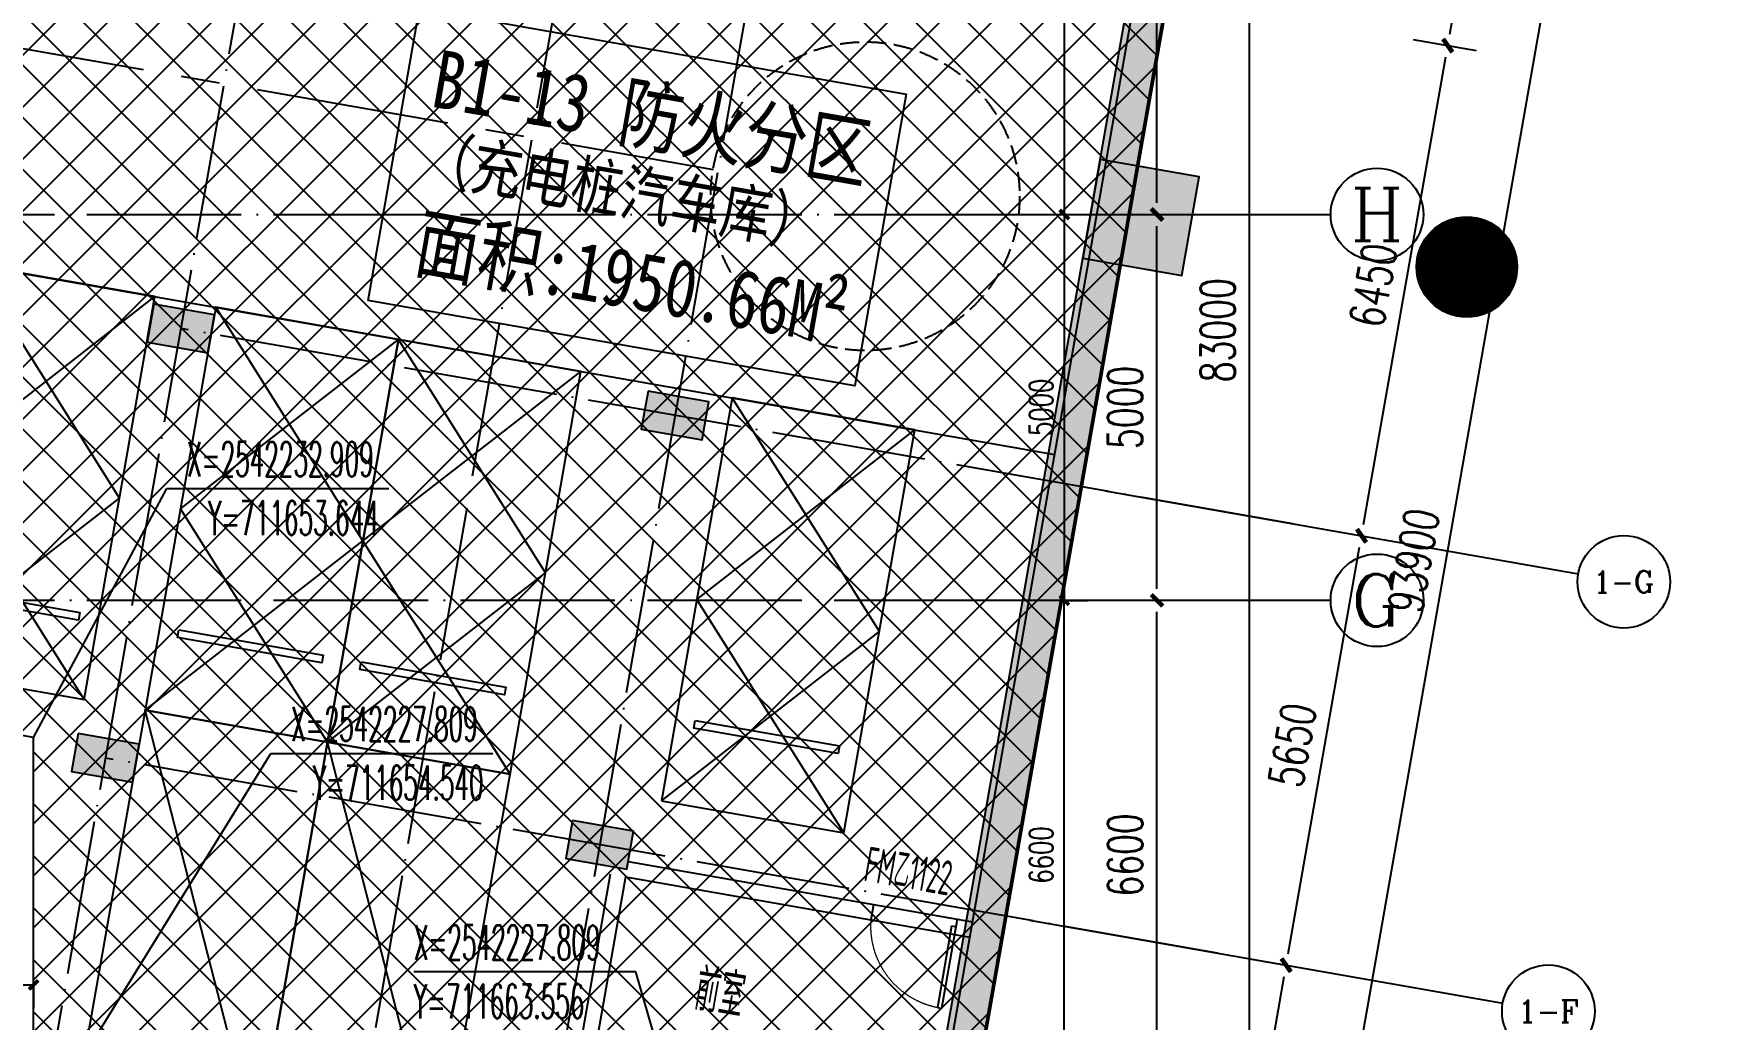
# Model space of a CAD drawing. Header units: millimetres. Extents: x 12325263 to 13848842, y -1463133 to 573208.
# Drawn here: x 12609497 to 12631202, y -853319 to -840541 of the extents above; entities that cross this region are included whole.
import ezdxf
from ezdxf.enums import TextEntityAlignment as Align
from ezdxf.xclip import XClip

# ---------------------------------------------------------------- set-up
doc = ezdxf.new("R2010")
doc.units = ezdxf.units.MM
doc.header["$LTSCALE"] = 1000
doc.header["$XCLIPFRAME"] = 0
for name, pattern in [('DASH', [0.35, 0.25, -0.1]), ('DOTE', [2.42, 2, -0.2, 0.02, -0.2]), ('ÎÄå«ºþµØÏÂÊÒ¡¾²ÎÕÕ¡¿$0$CENTERX2', [4, 2.5, -0.5, 0.5, -0.5])]:
    doc.linetypes.add(name, pattern=pattern)
for name, color, linetype in [('A-AXIS', 16, 'DOTE'), ('A-COLS', 6, 'Continuous'), ('A-WALL', 5, 'Continuous'), ('A-WALL-PATT', 8, 'Continuous'), ('AXIS', 3, 'Continuous'), ('AXIS_TEXT', 7, 'Continuous'), ('COLUMN', 5, 'Continuous'), ('COLUMN-CONCRETE', 6, 'Continuous'), ('DIM_COOR', 7, 'Continuous'), ('DRWD-DOOR', 2, 'Continuous'), ('DRWD-F-TEXT', 142, 'Continuous'), ('PARTS-CAR-政府', 40, 'Continuous'), ('PARTS-STAIR', 2, 'Continuous'), ('PUB-TEXT', 7, 'Continuous'), ('PUB_DIM', 83, 'Continuous'), ('PUB_HATCH', 8, 'Continuous'), ('PUB_TEXT', 7, 'Continuous'), ('ROAD-LINE', 20, 'Continuous'), ('ROAD-中心线', 142, 'Continuous'), ('TEXT', 7, 'Continuous'), ('WALL', 5, 'Continuous'), ('WALL-SHATCH', 8, 'Continuous')]:
    doc.layers.add(name, color=color, linetype=linetype)
doc.styles.add('-宋体', font='', dxfattribs={"width": 0.7})
doc.styles.add('_TCH_AXIS', font='COMPLEX', dxfattribs={"bigfont": 'GBCBIG'})
doc.styles.add('_TCH_DIM', font='SIMPLEX.shx', dxfattribs={"width": 0.7, "bigfont": 'GBCBIG.shx'})
doc.styles.add('_TCH_DIM_T3', font='SIMPLEX.shx', dxfattribs={"width": 0.705882, "bigfont": 'GBCBIG.shx'})
doc.styles.add('COMPLEX', font='COMPLEX')
doc.styles.add('hztxt', font='gbenor.shx', dxfattribs={"width": 0.7, "bigfont": 'gbcbig.shx'})
doc.styles.get("Standard").update_dxf_attribs({"font": 'gbenor.shx', "bigfont": 'gbcbig.shx'})
doc.styles.get('-宋体').set_extended_font_data('SimSun')
doc.dimstyles.new('_TCH_ARCH&&120', dxfattribs={"dimtxt": 306, "dimasz": 120, "dimexe": 300, "dimexo": 360, "dimgap": 147, "dimtad": 1, "dimdec": 0, "dimzin": 0, "dimdsep": 46, "dimtxsty": '_TCH_DIM_T3', "dimblk": 'ARCHTICK', "dimcen": 0.09, "dimclrt": 7, "dimazin": 2, "dimtfac": 1, "dimtdec": 0, "dimtix": 1, "dimtmove": 2, "dimatfit": 3, "dimfxl": 1, "dimfxlon": 1, "dimtolj": 1, "dimtzin": 0, "dimarcsym": 0})
doc.dimstyles.new('_TCH_ARCH&&150', dxfattribs={"dimtxt": 446.25, "dimasz": 150, "dimexe": 375, "dimexo": 450, "dimgap": 189.375, "dimtad": 1, "dimdec": 0, "dimzin": 0, "dimdsep": 46, "dimtxsty": '_TCH_DIM_T3', "dimblk": 'asdggshdfhsg_ArchTick', "dimcen": 0.09, "dimclrt": 7, "dimazin": 2, "dimtfac": 1, "dimtdec": 0, "dimtix": 1, "dimtmove": 2, "dimatfit": 3, "dimfxl": 1, "dimtolj": 1, "dimtzin": 0, "dimarcsym": 0})

# ---------------------------------------------------------------- blocks, each defined once
blk = doc.blocks.new('adgshg13-A$C7F010FC0')
at = {"layer": 'WALL-SHATCH'}
h = blk.add_hatch(color=256, dxfattribs=at)
h.dxf.hatch_style = 1
h.paths.add_polyline_path([(-60384, -16881), (-763, 197), (12588, -13153), (12588, -157996), (-162965, -188820), (-171262, -180523), (-171262, -31311), (-150707, -10756), (-131860, -7981), (-99162, -7981), (-99162, -4981), (-76620, -4981), (-70108, -16881)], flags=16)
h.paths.add_polyline_path([(-60091, -16381), (-647, 647), (12988, -12988), (12988, -158332), (-163101, -189250), (-171662, -180689), (-171662, -31145), (-150778, -10261), (-131897, -7481), (-99562, -7481), (-99562, -4581), (-76366, -4581), (-69908, -16381)])
at = {"layer": 'COLUMN-CONCRETE'}
for points in [[(-60091, -16381), (-647, 647), (12988, -12988), (12988, -158332), (-163101, -189250), (-171662, -180689), (-171662, -31145), (-150778, -10261), (-131897, -7481), (-99562, -7481), (-99562, -4581), (-76366, -4581), (-69908, -16381)], [(-60384, -16881), (-763, 197), (12588, -13153), (12588, -157996), (-162965, -188820), (-171262, -180523), (-171262, -31311), (-150707, -10756), (-131860, -7981), (-99162, -7981), (-99162, -4981), (-76620, -4981), (-70108, -16881)]]:
    blk.add_lwpolyline(points, close=True, dxfattribs=at)
blk = doc.blocks.new('adgshg13-A$C735837F7')
at = {"layer": 'TEXT', "color": 0}
blk.add_lwpolyline([(711656935, 2542243078), (711663335, 2542243078), (711663335, 2542239238), (711656935, 2542239238)], close=True, dxfattribs=at)
at = {"layer": 'TEXT', "color": 0, "style": '-宋体', "width": 0.8}
for s, height, p in [('B1-13 防火分区', 750, (711657278, 2542241853)), ('（充电桩汽车库）', 600, (711657306, 2542240904)), ('面积:1950.66M²', 750, (711657423, 2542239724))]:
    blk.add_text(s, height=height, rotation=0.0001, dxfattribs=at).set_placement(p)
blk = doc.blocks.new('adgshg13-$DorLib2D$00000001')
at = {"linetype": 'ByBlock'}
for p, q in [((0.45, 0.975), (0.5, 0.975)), ((0.45, 0), (0.45, 0.975)), ((0.5, 0), (0.5, 0.975)), ((0.5, 0), (0.45, 0))]:
    blk.add_line(p, q, dxfattribs=at)
at = {"linetype": 'ByBlock', "lineweight": 13}
blk.add_arc((0.475, 0), 0.975, 91.4693, 180, dxfattribs=at)
blk = doc.blocks.new('adgshg13-政府车位')
at = {"color": 40}
blk.add_lwpolyline([(0, 0), (2400, 0), (2400, 5300), (0, 5300)], close=True, dxfattribs=at)
for points in [[(2400, 0), (0, 2650), (2400, 5300)], [(0, 0), (2400, 2650), (0, 5300)]]:
    blk.add_lwpolyline(points, dxfattribs=at)
at = {"color": 40, "extrusion": (-0.000447791, 3.39716e-15, 1), "elevation": -1}
blk.add_lwpolyline([(250, 1100), (2150, 1100), (2150, 1000), (250, 1000)], close=True, dxfattribs=at)
blk = doc.blocks.new('adgshg2qbj-bj-13-CAR-子车位')
blk.add_line((1697, 1697), (3748, -3748))
blk.add_lwpolyline([(0, 0), (1697, 1697), (5445, -2051), (3748, -3748)], close=True)
at = {"extrusion": (-0.000316636, -0.000316636, 1), "elevation": -1}
blk.add_lwpolyline([(955, -601), (2298, 742), (2227, 813), (884, -530)], close=True, dxfattribs=at)
blk = doc.blocks.new('A$C4C7A72D3')
at = {"layer": 'PARTS-STAIR'}
for p, q in [((221720.6, 94142.8), (222820.6, 94142.8)), ((221720.6, 93942.8), (222820.6, 93942.8))]:
    blk.add_line(p, q, dxfattribs=at)
at = {"layer": 'ROAD-LINE'}
blk.add_line((203706.7, 100292.8), (223020.6, 100292.8), dxfattribs=at)
at = {"layer": 'ROAD-中心线', "linetype": 'ÎÄå«ºþµØÏÂÊÒ¡¾²ÎÕÕ¡¿$0$CENTERX2'}
blk.add_line((208033.3, 103165.1), (218026.5, 103165.1), dxfattribs=at)
at = {"layer": 'ROAD-中心线', "linetype": 'DASH'}
blk.add_circle((220026.5, 103165.1), 2000, dxfattribs=at)
at = {"layer": 'WALL'}
for p, q in [((218492.8, 94142.8), (221720.6, 94142.8)), ((221720.6, 94142.8), (221720.6, 93942.8)), ((222820.6, 94142.8), (223020.6, 94142.8)), ((222820.6, 94142.8), (222820.6, 93942.8)), ((218292.8, 93942.8), (218292.8, 89292.8)), ((218492.8, 93942.8), (221720.6, 93942.8)), ((218492.8, 93942.8), (218492.8, 89292.8)), ((222820.6, 93942.8), (223020.6, 93942.8))]:
    blk.add_line(p, q, dxfattribs=at)
at = {"layer": 'DRWD-DOOR', "color": 2, "xscale": -1099.999999999996, "yscale": 1099.999999999996, "zscale": -999.9999999999998, "rotation": 180.0000035653562}
blk.add_blockref('adgshg13-$DorLib2D$00000001', (222270.6, 94042.8), dxfattribs=at)
at = {"layer": 'PARTS-CAR-政府'}
for p in [(208792.8, 94992.8), (211992.8, 94992.8), (214392.8, 94992.8), (218782.8, 94992.8)]:
    blk.add_blockref('adgshg13-政府车位', p, dxfattribs=at)
at = {"layer": 'PARTS-CAR-政府', "xscale": -0.9999999999999996, "rotation": 224.9999999195055}
for p in [(211992.8, 89692.8), (214392.8, 89692.8)]:
    blk.add_blockref('adgshg2qbj-bj-13-CAR-子车位', p, dxfattribs=at)
at = {"layer": 'TEXT'}
blk.add_blockref('adgshg13-A$C735837F7', (-711443013, -2542138516.7), dxfattribs=at)
at = {"layer": 'WALL', "color": 1}
blk.add_blockref('adgshg13-A$C7F010FC0', (210433, 205503.6), dxfattribs=at)
at = {"layer": 'DRWD-F-TEXT', "width": 0.6}
blk.add_text('FM乙1122', height=450, dxfattribs=at).set_placement((221527, 94423.3))
at = {"layer": 'PUB-TEXT', "color": 7, "style": 'hztxt', "width": 0.8}
blk.add_text('前室', height=550, dxfattribs=at).set_placement((219643.1, 92403.3))
blk = doc.blocks.new('_AXISO')
blk.add_circle((0, 0), 0.5)
at = {"layer": 'AXIS_TEXT', "style": 'COMPLEX', "width": 1.041667}
blk.add_attdef('A', text='', height=0.56, dxfattribs=at).set_placement((-0.25, -0.28), (0.25, -0.28), align=Align.FIT)
blk = doc.blocks.new('asdggshdfhsg_ArchTick')
at = {"color": 0, "linetype": 'ByBlock', "const_width": 0.4}
blk.add_lwpolyline([(-0.5, -0.5), (0.5, 0.5)], dxfattribs=at)
blk = doc.blocks.new('*D5273')
at = {"layer": 'AXIS', "color": 0, "lineweight": -2, "transparency": 16777216}
for p, q in [((12487317, 1078990), (12492192, 1078990)), ((12491817, 996140), (12491817, 1078840)), ((12487317, 995990), (12492192, 995990))]:
    blk.add_line(p, q, dxfattribs=at)
at = {"layer": 'Defpoints', "color": 0, "transparency": 16777216}
for p in [(12486867, 1078990), (12491817, 1078990), (12486867, 995990)]:
    blk.add_point(p, dxfattribs=at)
at = {"layer": 'AXIS', "color": 0, "lineweight": -2, "transparency": 16777216, "xscale": 150, "yscale": 150, "zscale": 150}
for p, rotation in [((12491817, 1078990), 90), ((12491817, 995990), 270)]:
    blk.add_blockref('asdggshdfhsg_ArchTick', p, dxfattribs=dict(at, rotation=rotation))
at = {"layer": 'AXIS', "color": 7, "transparency": 16777216, "insert": (12491404, 1037490), "char_height": 446.2, "attachment_point": 5, "rotation": 90, "style": '_TCH_DIM_T3'}
blk.add_mtext('\\A1;83000', dxfattribs=at)
blk = doc.blocks.new('*D5280')
at = {"layer": 'AXIS', "color": 0, "lineweight": -2, "transparency": 16777216}
for p, q in [((12487316.81071, 1033989.75909), (12490991.81071, 1033989.75909)), ((12490616.81071, 1027539.75909), (12490616.81071, 1033839.75909)), ((12487316.81071, 1027389.75909), (12490991.81071, 1027389.75909))]:
    blk.add_line(p, q, dxfattribs=at)
at = {"layer": 'Defpoints', "color": 0, "transparency": 16777216}
for p in [(12486866.81071, 1033989.75909), (12490616.81071, 1033989.75909), (12486866.81071, 1027389.75909)]:
    blk.add_point(p, dxfattribs=at)
at = {"layer": 'AXIS', "color": 0, "lineweight": -2, "transparency": 16777216, "xscale": 150, "yscale": 150, "zscale": 150}
for p, rotation in [((12490616.81071, 1033989.75909), 90), ((12490616.81071, 1027389.75909), 270)]:
    blk.add_blockref('asdggshdfhsg_ArchTick', p, dxfattribs=dict(at, rotation=rotation))
at = {"layer": 'AXIS', "color": 7, "transparency": 16777216, "insert": (12490204.31071, 1030689.75909), "char_height": 446.25, "attachment_point": 5, "rotation": 90, "style": '_TCH_DIM_T3'}
blk.add_mtext('\\A1;6600', dxfattribs=at)
blk = doc.blocks.new('*D5281')
at = {"layer": 'AXIS', "color": 0, "lineweight": -2, "transparency": 16777216}
for p, q in [((12487317, 1038990), (12490992, 1038990)), ((12490617, 1034140), (12490617, 1038840)), ((12487317, 1033990), (12490992, 1033990))]:
    blk.add_line(p, q, dxfattribs=at)
at = {"layer": 'Defpoints', "color": 0, "transparency": 16777216}
for p in [(12486867, 1038990), (12490617, 1038990), (12486867, 1033990)]:
    blk.add_point(p, dxfattribs=at)
at = {"layer": 'AXIS', "color": 0, "lineweight": -2, "transparency": 16777216, "xscale": 150, "yscale": 150, "zscale": 150}
for p, rotation in [((12490617, 1038990), 90), ((12490617, 1033990), 270)]:
    blk.add_blockref('asdggshdfhsg_ArchTick', p, dxfattribs=dict(at, rotation=rotation))
at = {"layer": 'AXIS', "color": 7, "transparency": 16777216, "insert": (12490204, 1036490), "char_height": 446.2, "attachment_point": 5, "rotation": 90, "style": '_TCH_DIM_T3'}
blk.add_mtext('\\A1;5000', dxfattribs=at)
blk = doc.blocks.new('*D5282')
at = {"layer": 'AXIS', "color": 0, "lineweight": -2, "transparency": 16777216}
for p, q in [((12487317, 1046490), (12490992, 1046490)), ((12490617, 1039140), (12490617, 1046340)), ((12487317, 1038990), (12490992, 1038990))]:
    blk.add_line(p, q, dxfattribs=at)
at = {"layer": 'Defpoints', "color": 0, "transparency": 16777216}
for p in [(12486867, 1046490), (12490617, 1046490), (12486867, 1038990)]:
    blk.add_point(p, dxfattribs=at)
at = {"layer": 'AXIS', "color": 0, "lineweight": -2, "transparency": 16777216, "xscale": 150, "yscale": 150, "zscale": 150}
for p, rotation in [((12490617, 1046490), 90), ((12490617, 1038990), 270)]:
    blk.add_blockref('asdggshdfhsg_ArchTick', p, dxfattribs=dict(at, rotation=rotation))
at = {"layer": 'AXIS', "color": 7, "transparency": 16777216, "insert": (12490204, 1042740), "char_height": 446.2, "attachment_point": 5, "rotation": 90, "style": '_TCH_DIM_T3'}
blk.add_mtext('\\A1;7500', dxfattribs=at)
blk = doc.blocks.new('*D5440')
at = {"layer": 'AXIS', "color": 0, "lineweight": -2, "transparency": 16777216}
for p, q in [((30691, 89948), (32623, 89608)), ((16040, -2664), (32227, 89526)), ((14452, -2538), (16384, -2877))]:
    blk.add_line(p, q, dxfattribs=at)
at = {"layer": 'Defpoints', "color": 0, "transparency": 16777216}
for p in [(30248, 90025), (32253, 89673), (14009, -2460)]:
    blk.add_point(p, dxfattribs=at)
at = {"layer": 'AXIS', "color": 0, "lineweight": -2, "transparency": 16777216, "xscale": 150, "yscale": 150, "zscale": 150}
for p, rotation in [((32253, 89673), 80.04131921271002), ((16015, -2812), 260.04131921271)]:
    blk.add_blockref('asdggshdfhsg_ArchTick', p, dxfattribs=dict(at, rotation=rotation))
at = {"layer": 'AXIS', "color": 7, "transparency": 16777216, "insert": (23728, 43502), "char_height": 446.2, "attachment_point": 5, "rotation": 80.0413, "style": '_TCH_DIM_T3'}
blk.add_mtext('\\A1;93900', dxfattribs=at)
blk = doc.blocks.new('*D5445')
at = {"layer": 'AXIS', "color": 0, "lineweight": -2, "transparency": 16777216}
for p, q in [((21629, 38337), (22446, 38194)), ((20667, 30231), (22050, 38111)), ((20194, 30162), (21010, 30019))]:
    blk.add_line(p, q, dxfattribs=at)
at = {"layer": 'Defpoints', "color": 0, "transparency": 16777216}
for p in [(21186, 38415), (22076, 38259), (19751, 30240)]:
    blk.add_point(p, dxfattribs=at)
at = {"layer": 'AXIS', "color": 0, "lineweight": -2, "transparency": 16777216, "xscale": 150, "yscale": 150, "zscale": 150}
for p, rotation in [((22076, 38259), 80.04131921271002), ((20641, 30084), 260.04131921271)]:
    blk.add_blockref('asdggshdfhsg_ArchTick', p, dxfattribs=dict(at, rotation=rotation))
at = {"layer": 'AXIS', "color": 7, "transparency": 16777216, "insert": (20952, 34243), "char_height": 446.2, "attachment_point": 5, "rotation": 80.0413, "style": '_TCH_DIM_T3'}
blk.add_mtext('\\A1;8300', dxfattribs=at)
blk = doc.blocks.new('*D5446')
at = {"layer": 'AXIS', "color": 0, "lineweight": -2, "transparency": 16777216}
for p, q in [((22606, 43902), (23423, 43759)), ((22102, 38406), (23027, 43676)), ((21629, 38337), (22446, 38194))]:
    blk.add_line(p, q, dxfattribs=at)
at = {"layer": 'Defpoints', "color": 0, "transparency": 16777216}
for p in [(22163, 43980), (23053, 43824), (21186, 38415)]:
    blk.add_point(p, dxfattribs=at)
at = {"layer": 'AXIS', "color": 0, "lineweight": -2, "transparency": 16777216, "xscale": 150, "yscale": 150, "zscale": 150}
for p, rotation in [((23053, 43824), 80.04131921271004), ((22076, 38259), 260.0413192127101)]:
    blk.add_blockref('asdggshdfhsg_ArchTick', p, dxfattribs=dict(at, rotation=rotation))
at = {"layer": 'AXIS', "color": 7, "transparency": 16777216, "insert": (22158, 41112), "char_height": 446.2, "attachment_point": 5, "rotation": 80.0413, "style": '_TCH_DIM_T3'}
blk.add_mtext('\\A1;5650', dxfattribs=at)
blk = doc.blocks.new('*D5447')
at = {"layer": 'AXIS', "color": 0, "lineweight": -2, "transparency": 16777216}
for p, q in [((23722, 50255), (24538, 50111)), ((23079, 43971), (24143, 50029)), ((22606, 43902), (23423, 43759))]:
    blk.add_line(p, q, dxfattribs=at)
at = {"layer": 'Defpoints', "color": 0, "transparency": 16777216}
for p in [(23279, 50333), (24169, 50176), (22163, 43980)]:
    blk.add_point(p, dxfattribs=at)
at = {"layer": 'AXIS', "color": 0, "lineweight": -2, "transparency": 16777216, "xscale": 150, "yscale": 150, "zscale": 150}
for p, rotation in [((24169, 50176), 80.04131921271002), ((23053, 43824), 260.04131921271)]:
    blk.add_blockref('asdggshdfhsg_ArchTick', p, dxfattribs=dict(at, rotation=rotation))
at = {"layer": 'AXIS', "color": 7, "transparency": 16777216, "insert": (23205, 47071), "char_height": 446.2, "attachment_point": 5, "rotation": 80.0413, "style": '_TCH_DIM_T3'}
blk.add_mtext('\\A1;6450', dxfattribs=at)
blk = doc.blocks.new('*D5448')
at = {"layer": 'AXIS', "color": 0, "lineweight": -2, "transparency": 16777216}
for p, q in [((24587, 55179), (25403, 55036)), ((24195, 50324), (25007, 54953)), ((23722, 50255), (24538, 50111))]:
    blk.add_line(p, q, dxfattribs=at)
at = {"layer": 'Defpoints', "color": 0, "transparency": 16777216}
for p in [(24143, 55257), (25033, 55101), (23279, 50333)]:
    blk.add_point(p, dxfattribs=at)
at = {"layer": 'AXIS', "color": 0, "lineweight": -2, "transparency": 16777216, "xscale": 150, "yscale": 150, "zscale": 150}
for p, rotation in [((25033, 55101), 80.04131921271004), ((24169, 50176), 260.0413192127101)]:
    blk.add_blockref('asdggshdfhsg_ArchTick', p, dxfattribs=dict(at, rotation=rotation))
at = {"layer": 'AXIS', "color": 7, "transparency": 16777216, "insert": (24195, 52710), "char_height": 446.2, "attachment_point": 5, "rotation": 80.0413, "style": '_TCH_DIM_T3'}
blk.add_mtext('\\A1;5000', dxfattribs=at)
blk = doc.blocks.new('A$C3FC35F4C')
at = {"layer": 'DIM_COOR', "color": 3}
for p, q in [((1045444, 186968), (1047169, 190195)), ((1047169, 190195), (1050045, 190195)), ((1045444, 181790), (1048516, 186763)), ((1048516, 186763), (1051392, 186763)), ((1053244, 183932), (1050368, 183932)), ((1054324, 180230), (1053244, 183932))]:
    blk.add_line(p, q, dxfattribs=at)
at = {"layer": 'PUB_TEXT', "style": '_TCH_DIM', "width": 0.494118}
for s, p in [('X=2542232.909', (1047431, 190352)), ('Y=711653.644', (1047704, 189591)), ('X=2542227.809', (1048778, 186921)), ('Y=711654.540', (1049061, 186159)), ('X=2542227.809', (1050368, 184089)), ('Y=711663.556', (1050368, 183328))]:
    blk.add_text(s, height=446.25, dxfattribs=at).set_placement(p)
blk = doc.blocks.new('_FZH')
blk.add_lwpolyline([(-0.5, -0.5), (0.5, -0.5), (0.5, 0.5), (-0.5, 0.5)], close=True)
at = {"layer": 'PUB_HATCH'}
blk.add_solid([(-0.5, -0.5), (0.5, -0.5), (-0.5, 0.5), (0.5, 0.5)], dxfattribs=at)
blk = doc.blocks.new('asdfdsfds')
at = {"layer": 'A-COLS', "xscale": 500.00000000031, "yscale": 800.0000000025686, "zscale": 800.0000000025686, "rotation": 260.0413192127111}
for p in [(7107, 41522), (13509, 40397), (6130, 35957), (12532, 34833)]:
    blk.add_blockref('_FZH', p, dxfattribs=at)
blk = doc.blocks.new('_YZH')
blk.add_circle((0, 0), 0.5)
at = {"layer": 'PUB_HATCH', "const_width": 0.5}
blk.add_lwpolyline([(-0.25, 0, 1), (0.25, 0, 1)], format="xyb", close=True, dxfattribs=at)
blk = doc.blocks.new('asdfassdfg')
at = {"layer": 'A-COLS', "xscale": 1300, "yscale": 1300, "zscale": 1300}
blk.add_blockref('_YZH', (16613, 71020), dxfattribs=at)
at = {"layer": 'COLUMN', "color": 6, "xscale": 1299.999999999693, "yscale": 1299.999999999693, "zscale": 1299.999999999693, "rotation": 350.0413192126109}
blk.add_blockref('_FZH', (12393, 71660), dxfattribs=at)
blk = doc.blocks.new('_ArchTick')
at = {"color": 0, "linetype": 'ByBlock', "const_width": 0.4}
blk.add_lwpolyline([(-0.5, -0.5), (0.5, 0.5)], dxfattribs=at)
blk = doc.blocks.new('*D4465')
at = {"layer": 'Defpoints', "color": 0, "transparency": 16777216}
for p in [(12605047, -852237), (12609497, -852237), (12609497, -852870)]:
    blk.add_point(p, dxfattribs=at)
at = {"layer": 'PUB_DIM', "color": 0, "lineweight": -2, "transparency": 16777216}
for p, q in [((12605047, -852869), (12605047, -853170)), ((12605047, -852870), (12609497, -852870)), ((12609497, -852869), (12609497, -853170))]:
    blk.add_line(p, q, dxfattribs=at)
at = {"layer": 'PUB_DIM', "color": 0, "lineweight": -2, "transparency": 16777216, "xscale": 120, "yscale": 120, "zscale": 120, "rotation": 180}
blk.add_blockref('_ArchTick', (12605047, -852870), dxfattribs=at)
at = {"layer": 'PUB_DIM', "color": 0, "lineweight": -2, "transparency": 16777216, "xscale": 120, "yscale": 120, "zscale": 120}
blk.add_blockref('_ArchTick', (12609497, -852870), dxfattribs=at)
at = {"layer": 'PUB_DIM', "color": 7, "transparency": 16777216, "insert": (12607272, -852570), "char_height": 306, "attachment_point": 5, "style": '_TCH_DIM_T3'}
blk.add_mtext('\\A1;4450', dxfattribs=at)
blk = doc.blocks.new('*D4775')
at = {"layer": 'Defpoints', "color": 0, "transparency": 16777216}
for p in [(12619246.81071, -847886.78575), (12622846.81071, -847886.78575), (12619246.81071, -854486.78575)]:
    blk.add_point(p, dxfattribs=at)
at = {"layer": 'PUB_DIM', "color": 0, "lineweight": -2, "transparency": 16777216}
for p, q in [((12622845.81071, -847886.78575), (12623146.81071, -847886.78575)), ((12622846.81071, -854486.78575), (12622846.81071, -847886.78575)), ((12622845.81071, -854486.78575), (12623146.81071, -854486.78575))]:
    blk.add_line(p, q, dxfattribs=at)
at = {"layer": 'PUB_DIM', "color": 0, "lineweight": -2, "transparency": 16777216, "xscale": 120, "yscale": 120, "zscale": 120}
for p, rotation in [((12622846.81071, -847886.78575), 90), ((12622846.81071, -854486.78575), 270)]:
    blk.add_blockref('_ArchTick', p, dxfattribs=dict(at, rotation=rotation))
at = {"layer": 'PUB_DIM', "color": 7, "transparency": 16777216, "insert": (12622546.81071, -851186.78575), "char_height": 306, "attachment_point": 5, "rotation": 90, "style": '_TCH_DIM_T3'}
blk.add_mtext('\\A1;6600', dxfattribs=at)
blk = doc.blocks.new('*D4776')
at = {"layer": 'Defpoints', "color": 0, "transparency": 16777216}
for p in [(12619247, -842887), (12622847, -842887), (12619247, -847887)]:
    blk.add_point(p, dxfattribs=at)
at = {"layer": 'PUB_DIM', "color": 0, "lineweight": -2, "transparency": 16777216}
for p, q in [((12622846, -842887), (12623147, -842887)), ((12622847, -847887), (12622847, -842887)), ((12622846, -847887), (12623147, -847887))]:
    blk.add_line(p, q, dxfattribs=at)
at = {"layer": 'PUB_DIM', "color": 0, "lineweight": -2, "transparency": 16777216, "xscale": 120, "yscale": 120, "zscale": 120}
for p, rotation in [((12622847, -842887), 90), ((12622847, -847887), 270)]:
    blk.add_blockref('_ArchTick', p, dxfattribs=dict(at, rotation=rotation))
at = {"layer": 'PUB_DIM', "color": 7, "transparency": 16777216, "insert": (12622547, -845387), "char_height": 306, "attachment_point": 5, "rotation": 90, "style": '_TCH_DIM_T3'}
blk.add_mtext('\\A1;5000', dxfattribs=at)
blk = doc.blocks.new('*D4777')
at = {"layer": 'Defpoints', "color": 0, "transparency": 16777216}
for p in [(12619247, -835387), (12622847, -835387), (12619247, -842887)]:
    blk.add_point(p, dxfattribs=at)
at = {"layer": 'PUB_DIM', "color": 0, "lineweight": -2, "transparency": 16777216}
for p, q in [((12622846, -835387), (12623147, -835387)), ((12622847, -842887), (12622847, -835387)), ((12622846, -842887), (12623147, -842887))]:
    blk.add_line(p, q, dxfattribs=at)
at = {"layer": 'PUB_DIM', "color": 0, "lineweight": -2, "transparency": 16777216, "xscale": 120, "yscale": 120, "zscale": 120}
for p, rotation in [((12622847, -835387), 90), ((12622847, -842887), 270)]:
    blk.add_blockref('_ArchTick', p, dxfattribs=dict(at, rotation=rotation))
at = {"layer": 'PUB_DIM', "color": 7, "transparency": 16777216, "insert": (12622547, -839137), "char_height": 306, "attachment_point": 5, "rotation": 90, "style": '_TCH_DIM_T3'}
blk.add_mtext('\\A1;7500', dxfattribs=at)
blk = doc.blocks.new('qlzw')
at = {"layer": 'A-AXIS'}
for p, q in [((12411416.8, 1038989.8), (12486866.8, 1038989.8)), ((12411416.8, 1033989.8), (12486866.8, 1033989.8))]:
    blk.add_line(p, q, dxfattribs=at)
at = {"layer": 'AXIS'}
for p, q in [((12486866.8, 1038989.8), (12492866.8, 1038989.8)), ((12486866.8, 1033989.8), (12492866.8, 1033989.8))]:
    blk.add_line(p, q, dxfattribs=at)
ref = blk.add_blockref('_AXISO', (12493466.8, 1038989.8), dxfattribs=dict(at, xscale=1200, yscale=1200, zscale=1200))
ref.add_attrib('A', 'H', dxfattribs={"layer": 'AXIS_TEXT', "height": 678.8, "style": '_TCH_AXIS', "width": 1.05}).set_placement((12493127.4, 1038650.3), (12493806.2, 1038650.3), align=Align.FIT)
ref = blk.add_blockref('_AXISO', (12493466.8, 1033989.8), dxfattribs=dict(at, xscale=1200, yscale=1200, zscale=1200))
ref.add_attrib('A', 'G', dxfattribs={"layer": 'AXIS_TEXT', "height": 678.8, "style": '_TCH_AXIS', "width": 1.166667}).set_placement((12493127.4, 1033650.3), (12493806.2, 1033650.3), align=Align.FIT)
for p1, p2, distance, picture, middle in [((12486866.8, 995989.8), (12486866.8, 1078989.8), -4950, '*D5273', (12491404.3, 1037489.8)), ((12486866.8, 1038989.8), (12486866.8, 1046489.8), -3750, '*D5282', (12490204.3, 1042739.8)), ((12486866.8, 1033989.8), (12486866.8, 1038989.8), -3750, '*D5281', (12490204.3, 1036489.8)), ((12486866.8, 1027389.8), (12486866.8, 1033989.8), -3750, '*D5280', (12490204.3, 1030689.8))]:
    dim = blk.add_aligned_dim(p1=p1, p2=p2, distance=distance, dimstyle='_TCH_ARCH&&150', dxfattribs=at)
    dim.commit()
    dim.dimension.update_dxf_attribs({"geometry": picture, "text_midpoint": middle})
blk = doc.blocks.new('asdfadfgsdg')
at = {"layer": 'A-AXIS'}
for p, q in [((15844.9, 92554.4), (-1535.4, -6431.4)), ((19833.9, 91854), (2453.6, -7131.8)), ((22247, 91430.3), (4866.7, -7555.5)), ((22163.2, 43979.8), (7760.1, 46508.8)), ((21186.1, 38414.9), (6783, 40943.9))]:
    blk.add_line(p, q, dxfattribs=at)
at = {"layer": 'AXIS'}
for p, q in [((19731.6, 44406.7), (25858.5, 43331)), ((18754.5, 38841.9), (24881.4, 37766.1))]:
    blk.add_line(p, q, dxfattribs=at)
ref = blk.add_blockref('_AXISO', (26449.4, 43227.2), dxfattribs=dict(at, xscale=1200, yscale=1200, zscale=1200))
ref.add_attrib('A', '1-G', dxfattribs={"layer": 'AXIS_TEXT', "height": 281.67, "style": '_TCH_AXIS'}).set_placement((26053.8, 43086.4), (26845.1, 43086.4), align=Align.FIT)
ref = blk.add_blockref('_AXISO', (25472.3, 37662.3), dxfattribs=dict(at, xscale=1200, yscale=1200, zscale=1200))
ref.add_attrib('A', '1-F', dxfattribs={"layer": 'AXIS_TEXT', "height": 290.39, "style": '_TCH_AXIS'}).set_placement((25078.2, 37517.1), (25866.5, 37517.1), align=Align.FIT)
for p1, p2, distance, picture, middle in [((14009.2, -2459.8), (30248.1, 90025.4), -2036, '*D5440', (23727.7, 43502)), ((23278.7, 50332.6), (24143.4, 55257.3), -903.6, '*D5448', (24194.8, 52710)), ((22163.2, 43979.8), (23278.7, 50332.6), -903.6, '*D5447', (23204.7, 47071.3)), ((21186.1, 38414.9), (22163.2, 43979.8), -903.6, '*D5446', (22158.4, 41112.4)), ((19750.7, 30240), (21186.1, 38414.9), -903.6, '*D5445', (20952.2, 34242.5))]:
    dim = blk.add_aligned_dim(p1=p1, p2=p2, distance=distance, dimstyle='_TCH_ARCH&&150', dxfattribs=at)
    dim.commit()
    dim.dimension.update_dxf_attribs({"geometry": picture, "text_midpoint": middle})

msp = doc.modelspace()

# ---------------------------------------------------------------- block references
ref = msp.add_blockref('A$C4C7A72D3', (12385714.9, -906209.5), dxfattribs=dict(rotation=350.041249254255))
XClip(ref).set_block_clipping_path([(223442.8584877662, 85923.1187333744), (220542.7961432356, 85923.1422391906), (220542.8579492103, 89292.823275506), (211526.9150355905, 89292.8101311298), (210631.4331447985, 94392.8080583527), (206113.3685902953, 94392.8025418455), (206001.4315187763, 95030.3127344656), (204376.2826588508, 94744.9613686837), (203364.4570056833, 100506.9030052917), (197947.3947122637, 99555.7482674252), (192482.3428474721, 130679.4765393781), (190118.7804593667, 130264.4504016289), (191623.4071957469, 121695.6427078634), (177046.6486519482, 119136.2011700841), (175707.6223907359, 126760.8483765714), (173902.988371335, 128026.4039125028), (169528.3854461554, 127258.2903269802), (169070.0967394859, 129868.3614864857), (163308.2517458182, 128856.6693391807), (163766.52659606, 126246.6171700556), (159679.1795131005, 125528.9180921423), (170669.6888374612, 62935.797914044), (167222.1989369914, 62330.4650948944), (167939.7759490944, 58243.6808593175), (171386.9528796654, 58848.2912487988), (172857.0656793863, 50477.0032648193), (165962.5026008021, 49266.4230898353), (168037.7813034765, 37447.1796448426), (140649.9584970828, 32638.2390106404), (115387.9799239188, 28202.5781787895), (95598.7254695911, 140907.4332163476), (226939.476109907, 163968.8668500402), (240128.6952811591, 88852.8973128139)])

# ---------------------------------------------------------------- next in the draw order: hatches: boundary and pattern name
at = {"layer": 'A-WALL-PATT'}
h = msp.add_hatch(dxfattribs=at)
h.set_pattern_fill('ANSI37', color=252, scale=300)
h.set_pattern_definition([(45, (0, 0), (-336.759605, 336.759605), []), (135, (0, 0), (-336.759605, -336.759605), [])])
h.paths.add_polyline_path([(12620650.4, -860223), (12617794, -859722), (12618376.9, -856402.6), (12609496.8, -854843.4), (12609496.8, -849665.4), (12605046.8, -848884), (12605046.8, -848236.8), (12604796.8, -848236.8), (12604796.8, -848236.8), (12603396.8, -848236.8), (12603396.8, -842386.7), (12597896.8, -842386.8), (12597896.8, -819486.8), (12597896.6, -810786.8), (12595496.8, -810786.8), (12595496.9, -819486.7), (12580697.2, -819486.7), (12580696.9, -811745.4), (12579138.3, -810186.8), (12574696.8, -810186.7), (12574696.8, -807536.8), (12568846.8, -807536.8), (12568846.8, -810186.8), (12564696.9, -810186.8), (12564696.8, -873736.8), (12561196.8, -873736.8), (12561196.8, -877886.8), (12564696.8, -877886.8), (12564696.8, -886386.8), (12557696.8, -886386.8), (12557696.8, -898386.9), (12504241.6, -898386.9), (12504241.6, -783958), (12634041.3, -783958), (12627930.1, -818762.8)])
at = {"layer": 'PUB_HATCH'}
msp.add_hatch(color=256, dxfattribs=at).paths.add_polyline_path([(12618847.4, -867600.3), (12619339.9, -867686.8), (12634041.3, -783958), (12633548.8, -783871.5)])

# ---------------------------------------------------------------- next in the draw order: linework, layer by layer
at = {"layer": 'A-WALL'}
for p, q in [((12618847.4, -867600.3), (12633548.8, -783871.5)), ((12619339.9, -867686.8), (12634041.3, -783958))]:
    msp.add_line(p, q, dxfattribs=at)
at = {"layer": 'PUB_HATCH', "color": 6, "elevation": 0}
msp.add_lwpolyline([(12634041.3, -783958), (12627930.1, -818762.8), (12620650.4, -860223), (12617794, -859722), (12618376.9, -856402.6), (12609496.8, -854843.4), (12609496.8, -849665.4), (12605046.8, -848884), (12605046.8, -848236.8), (12604796.8, -848236.8), (12604796.8, -848236.8), (12603396.8, -848236.8), (12603396.8, -842386.7), (12597896.8, -842386.8)], dxfattribs=at)

# ---------------------------------------------------------------- next in the draw order: block references
at = {"color": 2}
msp.add_blockref('qlzw', (133430, -1881876.5), dxfattribs=at)
for name, p in [('asdfdsfds', (12604296.8, -885886.8)), ('asdfadfgsdg', (12603643.4, -890874)), ('A$C3FC35F4C', (11564053, -1036633.1)), ('asdfassdfg', (12611446.8, -914586.8))]:
    msp.add_blockref(name, p)

# ---------------------------------------------------------------- next in the draw order: dimensions: what is measured, and where the dimension line sits
at = {"layer": 'PUB_DIM'}
for p1, p2, distance, picture, middle in [((12619246.8, -842886.8), (12619246.8, -835386.8), -3600, '*D4777', (12622546.8, -839136.8)), ((12619246.8, -847886.8), (12619246.8, -842886.8), -3600, '*D4776', (12622546.8, -845386.8)), ((12619246.8, -854486.8), (12619246.8, -847886.8), -3600, '*D4775', (12622546.8, -851186.8)), ((12605046.8, -852236.8), (12609496.8, -852236.8), -633.2, '*D4465', (12607271.8, -852570))]:
    dim = msp.add_aligned_dim(p1=p1, p2=p2, distance=distance, dimstyle='_TCH_ARCH&&120', dxfattribs=at)
    dim.commit()
    dim.dimension.update_dxf_attribs({"geometry": picture, "text_midpoint": middle})

doc.saveas('drawing.dxf')
